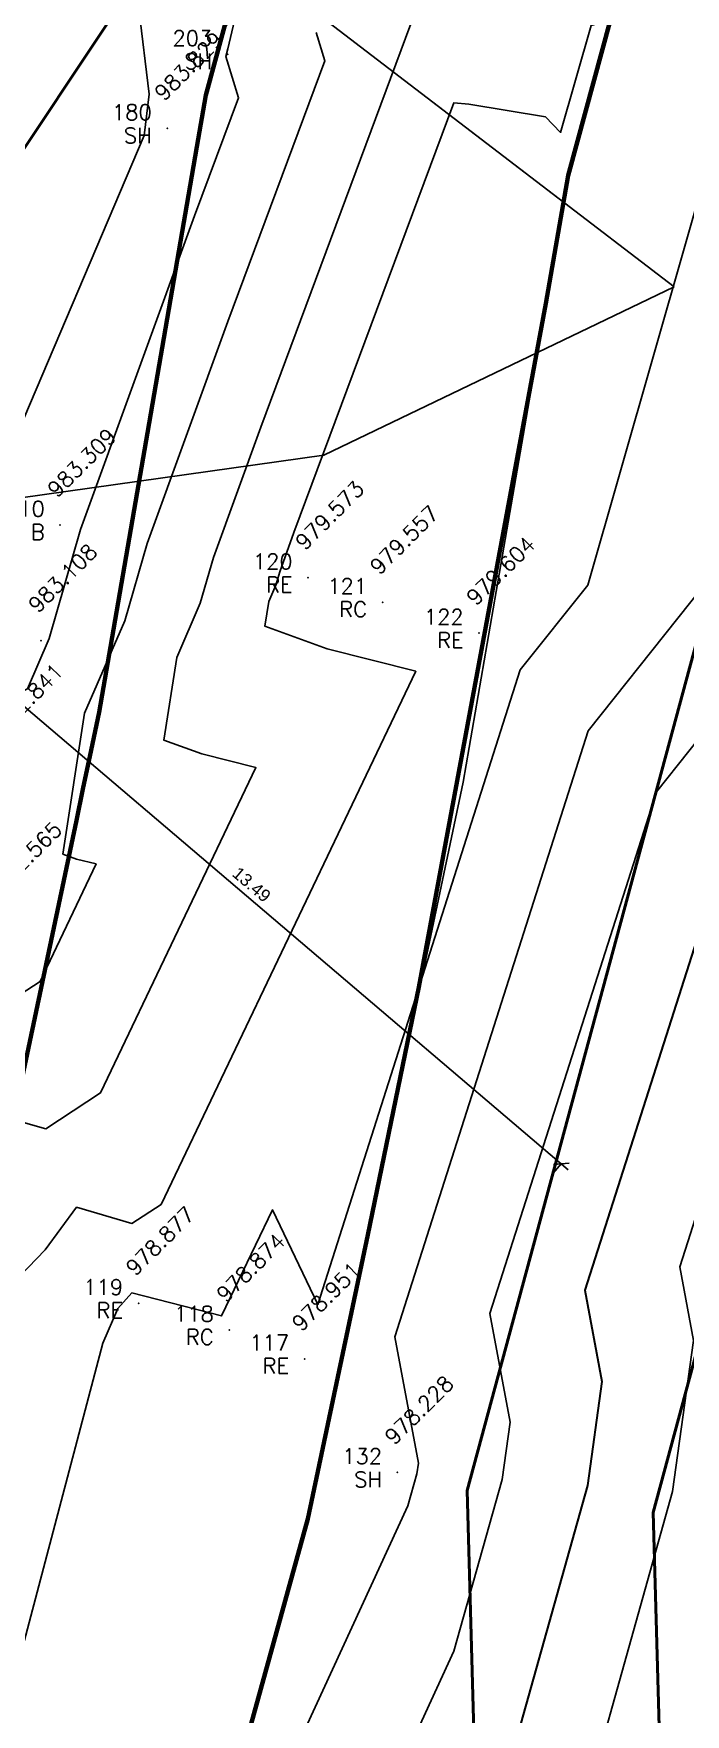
# Model space of a CAD drawing. Header units: metres. Extents: x 319894 to 3389272, y 120 to 6136017.
# Drawn here: x 320826.28 to 320836.83, y 3067846.36 to 3067873.56 of the extents above; entities that cross this region are included whole.
import ezdxf
from ezdxf.enums import TextEntityAlignment as Align

# ---------------------------------------------------------------- set-up
doc = ezdxf.new("R2010")
doc.units = ezdxf.units.M
doc.header["$MEASUREMENT"] = 0
doc.layers.get('Defpoints').update_dxf_attribs({"color": 254})
doc.layers.add('a_MUEBLE', color=255, linetype='Continuous', lineweight=5)
for name, color, linetype in [('B', 7, 'Continuous'), ('Contour', 254, 'Continuous'), ('Index_Contour', 8, 'Continuous'), ('Points', 7, 'Continuous'), ('Points-ELV', 6, 'Continuous'), ('Points-NUM', 4, 'Continuous'), ('Points-TXT', 3, 'Continuous'), ('RC', 7, 'Continuous'), ('RE', 7, 'Continuous'), ('S-DIM', 7, 'Continuous'), ('SH', 7, 'Continuous')]:
    doc.layers.add(name, color=color, linetype=linetype)
doc.styles.add('romans', font='romans.shx')
doc.styles.get("Standard").update_dxf_attribs({"font": 'arial.ttf'})
doc.dimstyles.get("Standard").update_dxf_attribs({"dimtxt": 0.2, "dimasz": 0.18, "dimexe": 0.2, "dimexo": 0.2, "dimgap": 0.09, "dimtad": 1, "dimzin": 0, "dimdsep": 46, "dimtxsty": 'Standard', "dimblk": 'OBLIQUE', "dimcen": 0.09, "dimdle": 0.15, "dimclrt": 7, "dimadec": 0, "dimazin": 0, "dimtfac": 1, "dimtofl": 0, "dimtmove": 0, "dimatfit": 3, "dimfxl": 0.3, "dimfxlon": 1, "dimtfillclr": 2, "dimtolj": 1, "dimtzin": 0, "dimarcsym": 0})

# ---------------------------------------------------------------- blocks, each defined once
blk = doc.blocks.new('_Oblique')
at = {"color": 0, "linetype": 'ByBlock', "lineweight": -2}
blk.add_line((-0.5, -0.5), (0.5, 0.5), dxfattribs=at)
blk = doc.blocks.new('*D649')
at = {"layer": 'Defpoints', "color": 0, "transparency": 16777216}
for p in [(320824.546, 3067864.018), (320834.823, 3067855.273), (320834.823, 3067855.273)]:
    blk.add_point(p, dxfattribs=at)
at = {"layer": 'S-DIM', "color": 0, "lineweight": -2, "transparency": 16777216}
for p, q in [((320824.546, 3067864.018), (320824.416, 3067863.865)), ((320824.431, 3067864.115), (320834.937, 3067855.175)), ((320834.823, 3067855.273), (320834.693, 3067855.12))]:
    blk.add_line(p, q, dxfattribs=at)
at = {"layer": 'S-DIM', "color": 0, "lineweight": -2, "transparency": 16777216, "xscale": 0.18, "yscale": 0.18, "zscale": 0.18}
for p, rotation in [((320824.546, 3067864.018), 139.605252213092), ((320834.823, 3067855.273), 319.6052522130921)]:
    blk.add_blockref('_Oblique', p, dxfattribs=dict(at, rotation=rotation))
at = {"layer": 'S-DIM', "color": 7, "transparency": 16777216, "insert": (320829.809, 3067859.791), "char_height": 0.2, "attachment_point": 5, "rotation": 319.6053}
blk.add_mtext('\\A1;13.49', dxfattribs=at)
blk = doc.blocks.new('POINTS')
at = {"layer": 'Points'}
blk.add_line((0, 0), (0, 0), dxfattribs=at)
blk.add_point((0, 0), dxfattribs=at)
at = {"layer": 'Points-ELV', "style": 'romans'}
blk.add_attdef('ELEV', text='', height=1, rotation=45, dxfattribs=at).set_placement((0, 0), align=Align.BOTTOM_LEFT)
at = {"layer": 'Points-NUM', "style": 'romans'}
blk.add_attdef('PTNUM', text='', height=1, dxfattribs=at).set_placement((0, 0), align=Align.BOTTOM_RIGHT)
at = {"layer": 'Points-TXT', "style": 'romans'}
blk.add_attdef('DESC', text='', height=1, dxfattribs=at).set_placement((0, 0), align=Align.BOTTOM_RIGHT)

msp = doc.modelspace()

# ---------------------------------------------------------------- linework, layer by layer
at = {"color": 7}
for p, q in [((320832.271, 3067884.348, 1969.362), (320829.069, 3067872.567, 1969.362)), ((320834.933, 3067871.266, 987.586), (320837.883, 3067882.119, 987.586)), ((320829.069, 3067872.567, 1969.362), (320827.341, 3067862.58, 1969.362)), ((320834.933, 3067871.266, 987.586), (320833.235, 3067861.449, 987.586)), ((320833.235, 3067861.449, 1969.362), (320830.721, 3067849.528, 1969.362)), ((320833.235, 3067861.449, 987.586), (320830.721, 3067849.528, 987.586)), ((320830.721, 3067849.528, 1969.362), (320828.348, 3067840.959, 1969.362)), ((320830.721, 3067849.528, 987.586), (320828.348, 3067840.959, 987.586)), ((320828.348, 3067840.959, 987.586), (320830.721, 3067849.528, 987.586))]:
    msp.add_line(p, q, dxfattribs=at)
at = {"color": 1}
for p, q in [((320826.303, 3067877.386, 987.586), (320836.652, 3067869.461, 987.586)), ((320829.677, 3067874.802, 987.586), (320834.859, 3067870.834, 987.586)), ((320836.652, 3067869.461, 987.586), (320830.977, 3067866.741, 987.586)), ((320830.977, 3067866.741, 987.586), (320827.988, 3067866.319, 987.586))]:
    msp.add_line(p, q, dxfattribs=at)
msp.add_line((320830.721, 3067849.528, 987.586), (320833.235, 3067861.449, 987.586))
at = {"color": 1, "elevation": 987.586}
msp.add_lwpolyline([(320777.917, 3067902.345), (320765.452, 3067887.9), (320765.742, 3067881.201), (320760.327, 3067874.569), (320762.69, 3067869.453), (320761.66, 3067864.603), (320762.922, 3067848.287), (320767.166, 3067836.153), (320773.116, 3067821.854), (320781.932, 3067817.905), (320791.95, 3067819.881), (320794.953, 3067820.178), (320802.116, 3067822.366), (320808.503, 3067825.368), (320811.983, 3067828.431), (320818.784, 3067836.424), (320822.771, 3067843.302), (320824.889, 3067850.949), (320827.341, 3067862.58), (320827.988, 3067866.319), (320820.168, 3067865.216), (320817.346, 3067874.838), (320805.657, 3067881.713), (320787.148, 3067898.206)], dxfattribs=at)
at = {"color": 3, "lineweight": 50, "elevation": 987.586}
for points in [[(320837.25, 3067889.726), (320835.355, 3067889.282), (320835.039, 3067885.094), (320825.469, 3067870.719), (320817.143, 3067871.477), (320803.882, 3067879.277), (320785.149, 3067895.968), (320780.584, 3067900.057), (320779.641, 3067899.75), (320768.501, 3067886.841), (320768.788, 3067880.189), (320763.837, 3067874.124), (320765.831, 3067869.806), (320764.684, 3067864.403), (320765.883, 3067848.908), (320769.969, 3067837.226), (320775.428, 3067824.106), (320785.613, 3067819.544), (320789.671, 3067818.229), (320792.157, 3067816.722), (320806.05, 3067816.504), (320828.576, 3067815.452), (320834.88, 3067817.901), (320839.51, 3067818.752)], [(320842.923, 3067832.273), (320833.592, 3067839.463), (320833.3, 3067849.988), (320839.388, 3067872.492)], [(320846.313, 3067833.447), (320836.551, 3067840.97), (320836.311, 3067849.63), (320842.321, 3067871.847)]]:
    msp.add_lwpolyline(points, dxfattribs=at)
at = {"color": 2, "lineweight": 158}
for points in [[(320781.932, 3067817.905), (320791.95, 3067819.881), (320794.953, 3067820.178), (320802.116, 3067822.366), (320808.503, 3067825.368), (320811.983, 3067828.431), (320818.784, 3067836.424), (320822.771, 3067843.302), (320824.889, 3067850.949), (320826.115, 3067856.765), (320826.972, 3067860.826), (320827.078, 3067861.333), (320827.212, 3067861.967), (320827.341, 3067862.58), (320827.573, 3067863.916), (320827.881, 3067865.699), (320828.15, 3067867.255), (320828.924, 3067871.727), (320829.069, 3067872.567), (320831.126, 3067880.134), (320831.582, 3067881.814), (320832.164, 3067883.954), (320832.271, 3067884.348), (320835.666, 3067890.418)], [(320837.243, 3067879.764), (320834.933, 3067871.266), (320834.575, 3067869.196), (320832.519, 3067858.13), (320831.691, 3067854.125), (320830.721, 3067849.528), (320828.348, 3067840.959), (320823.734, 3067832.999), (320816.272, 3067824.213), (320811.827, 3067820.3), (320804.279, 3067816.753), (320796.136, 3067814.266), (320787.275, 3067813.39), (320779.784, 3067813.573), (320775.028, 3067814.607), (320767.738, 3067818.878), (320762.038, 3067825.343), (320758.353, 3067835.442), (320755.151, 3067841.994)]]:
    msp.add_lwpolyline(points, dxfattribs=at)
at = {"color": 1, "lineweight": 30, "elevation": 987.586}
msp.add_lwpolyline([(320846.313, 3067833.447), (320836.551, 3067840.97), (320836.311, 3067849.63), (320842.321, 3067871.847)], dxfattribs=at)
at = {"color": 5, "lineweight": 30}
msp.add_lwpolyline([(320837.467, 3067860.306), (320835.207, 3067853.227), (320835.48, 3067851.751), (320835.245, 3067850.066), (320833.832, 3067845.026)], dxfattribs=at)
msp.add_lwpolyline([(320837.467, 3067860.306), (320835.207, 3067853.227), (320835.48, 3067851.751), (320835.245, 3067850.066), (320833.832, 3067845.026)], dxfattribs=at)
at = {"layer": 'a_MUEBLE', "lineweight": 40, "elevation": 968}
msp.add_lwpolyline([(320781.932, 3067817.905), (320791.95, 3067819.881), (320794.953, 3067820.178), (320802.116, 3067822.366), (320808.503, 3067825.368), (320811.983, 3067828.431), (320818.784, 3067836.424), (320822.771, 3067843.302), (320824.889, 3067850.949), (320826.115, 3067856.765), (320826.972, 3067860.826), (320827.078, 3067861.333), (320827.212, 3067861.967), (320827.341, 3067862.58), (320827.573, 3067863.916), (320827.881, 3067865.699), (320828.15, 3067867.255), (320828.924, 3067871.727), (320829.069, 3067872.567), (320831.126, 3067880.134), (320831.582, 3067881.814), (320832.164, 3067883.954), (320832.271, 3067884.348), (320835.666, 3067890.418)], dxfattribs=at)
at = {"layer": 'Contour'}
for points in [[(320820.904, 3067846.169), (320822.851, 3067848.511), (320823.975, 3067851.102), (320824.171, 3067851.616), (320824.813, 3067854.336), (320825.12, 3067854.654), (320826.079, 3067855.954), (320826.475, 3067855.839), (320827.363, 3067856.419), (320829.879, 3067861.683), (320829.003, 3067861.905), (320828.389, 3067862.127), (320828.596, 3067863.468), (320828.978, 3067864.346), (320829.19, 3067865.082), (320829.958, 3067867.194), (320832.388, 3067873.722), (320832.322, 3067873.937), (320831.168, 3067874.171), (320831.339, 3067874.9), (320831.766, 3067876.057), (320833.095, 3067875.726), (320834.272, 3067875.405), (320839.124, 3067876.951)], [(320815.399, 3067849.146), (320816.583, 3067851.327), (320817.37, 3067852.046), (320818.404, 3067853.451), (320818.62, 3067854.482), (320819.454, 3067856.639), (320819.873, 3067858.358), (320820.512, 3067858.639), (320821.01, 3067858.962), (320823.156, 3067860.602), (320824.286, 3067861.72), (320825.074, 3067862.382), (320826.178, 3067862.958), (320826.532, 3067863.771), (320827.041, 3067865.538), (320828.887, 3067870.61), (320829.599, 3067872.523), (320829.393, 3067873.191), (320829.423, 3067873.315), (320829.935, 3067875.501)], [(320809.455, 3067849.453), (320812.039, 3067851.732), (320815.579, 3067851.471), (320815.939, 3067851.415), (320816.07, 3067851.655), (320817.909, 3067853.335), (320818.022, 3067853.487), (320818.586, 3067856.176), (320818.702, 3067856.477), (320818.786, 3067856.823), (320819.545, 3067859.333), (320820.444, 3067860.997), (320820.759, 3067861.553), (320821.717, 3067862.636), (320822.614, 3067864.235), (320823.327, 3067866.733), (320823.404, 3067867.131), (320823.498, 3067867.364), (320823.573, 3067867.513), (320826.03, 3067867.115), (320828.067, 3067871.912), (320828.15, 3067872.58), (320827.981, 3067873.963)], [(320815.91, 3067846.407), (320819.131, 3067847.887), (320819.384, 3067848.239), (320819.867, 3067852.003), (320820.3, 3067852.846), (320820.702, 3067853.906), (320822.148, 3067855.798), (320824.794, 3067856.196), (320825.125, 3067856.892), (320825.502, 3067857.648), (320826.383, 3067858.223), (320827.291, 3067860.124), (320826.975, 3067860.204), (320826.753, 3067860.284), (320827.105, 3067862.565), (320827.755, 3067864.059), (320828.116, 3067865.31), (320829.423, 3067868.902), (320830.993, 3067873.122), (320830.853, 3067873.577)], [(320837.371, 3067872.027), (320835.251, 3067864.638), (320834.158, 3067863.264), (320830.879, 3067852.996), (320830.145, 3067854.529), (320829.323, 3067852.81), (320827.868, 3067853.184), (320827.641, 3067852.932), (320827.4, 3067852.37), (320825.656, 3067845.782), (320824.652, 3067845.949), (320822.863, 3067844.05), (320822.079, 3067843.564), (320821.787, 3067843.245), (320821.067, 3067842.068), (320820.188, 3067840.432), (320820.027, 3067840.34), (320817.359, 3067837.528), (320816.653, 3067836.096), (320815.618, 3067836.409), (320814.215, 3067835.69)], [(320841.074, 3067867.214), (320836.364, 3067861.292), (320833.668, 3067852.85), (320833.995, 3067851.09), (320833.865, 3067850.161), (320833.086, 3067847.383), (320831.223, 3067843.336), (320831.106, 3067841.326), (320829.995, 3067839.865), (320829.091, 3067838.285), (320827.317, 3067836.262), (320824.92, 3067834.695), (320825.039, 3067833.808), (320823.835, 3067832.708), (320823.529, 3067833.319), (320820.571, 3067833.389), (320817.81, 3067828.542), (320817.772, 3067828.376), (320815.335, 3067830.539), (320814.999, 3067830.429), (320812.965, 3067829.585)], [(320838.163, 3067865.926), (320835.261, 3067862.278), (320832.13, 3067852.473), (320832.509, 3067850.429), (320832.485, 3067850.256), (320832.34, 3067849.74), (320829.62, 3067843.83), (320829.448, 3067840.895), (320829.153, 3067840.507), (320827.772, 3067838.096), (320827.672, 3067837.982), (320826.392, 3067837.145), (320825.901, 3067837.692), (320823.683, 3067838.308), (320821.927, 3067838.83), (320821.68, 3067838.559), (320821.245, 3067838.182), (320821.375, 3067836.8), (320821.818, 3067835.594), (320818.265, 3067835.678), (320817.72, 3067834.721), (320817.163, 3067832.279), (320816.018, 3067833.296)], [(320837.467, 3067860.306), (320835.207, 3067853.227), (320835.48, 3067851.751), (320835.245, 3067850.066), (320833.832, 3067845.026)]]:
    msp.add_lwpolyline(points, dxfattribs=at)
at = {"layer": 'Index_Contour'}
for points in [[(320840.856, 3067875.402), (320835.307, 3067873.693), (320834.811, 3067871.963), (320834.569, 3067872.214), (320833.324, 3067872.422), (320833.084, 3067872.443), (320830.494, 3067865.486), (320830.264, 3067864.854), (320830.201, 3067864.634), (320830.087, 3067864.371), (320830.025, 3067863.97), (320831.031, 3067863.605), (320832.467, 3067863.242), (320828.343, 3067854.615), (320827.872, 3067854.307), (320826.974, 3067854.569), (320826.467, 3067853.882), (320824.938, 3067852.301), (320823.365, 3067848.154), (320823.241, 3067847.866), (320823.024, 3067847.606), (320821.326, 3067844.617)], [(320834.578, 3067842.668), (320836.626, 3067849.971), (320836.966, 3067852.412), (320836.745, 3067853.604), (320838.57, 3067859.32)]]:
    msp.add_lwpolyline(points, dxfattribs=at)

# ---------------------------------------------------------------- block references
at = {"layer": 'B', "linetype": 'Continuous'}
ref = msp.add_blockref('POINTS', (320826.709, 3067865.609, 983.309), dxfattribs=at)
ref.add_attrib('PTNUM', '310', dxfattribs={"layer": 'Points-NUM', "height": 0.25, "style": 'romans'}).set_placement((320826.459, 3067865.671, 983.309), align=Align.BOTTOM_RIGHT)
ref.add_attrib('DESC', 'B', dxfattribs={"layer": 'Points-TXT', "height": 0.25, "style": 'romans'}).set_placement((320826.459, 3067865.296, 983.309), align=Align.BOTTOM_RIGHT)
ref.add_attrib('ELEV', '983.309', dxfattribs={"layer": 'Points-ELV', "height": 0.25, "rotation": 45, "style": 'romans'}).set_placement((320826.709, 3067865.984, 983.309), align=Align.BOTTOM_LEFT)
at = {"layer": 'RC', "linetype": 'Continuous'}
ref = msp.add_blockref('POINTS', (320831.929, 3067864.359, 979.557), dxfattribs=at)
ref.add_attrib('PTNUM', '121', dxfattribs={"layer": 'Points-NUM', "height": 0.25, "style": 'romans'}).set_placement((320831.679, 3067864.421, 979.557), align=Align.BOTTOM_RIGHT)
ref.add_attrib('DESC', 'RC', dxfattribs={"layer": 'Points-TXT', "height": 0.25, "style": 'romans'}).set_placement((320831.679, 3067864.046, 979.557), align=Align.BOTTOM_RIGHT)
ref.add_attrib('ELEV', '979.557', dxfattribs={"layer": 'Points-ELV', "height": 0.25, "rotation": 45, "style": 'romans'}).set_placement((320831.929, 3067864.734, 979.557), align=Align.BOTTOM_LEFT)
ref = msp.add_blockref('POINTS', (320829.446, 3067852.583, 978.874), dxfattribs=at)
ref.add_attrib('PTNUM', '118', dxfattribs={"layer": 'Points-NUM', "height": 0.25, "style": 'romans'}).set_placement((320829.196, 3067852.645, 978.874), align=Align.BOTTOM_RIGHT)
ref.add_attrib('DESC', 'RC', dxfattribs={"layer": 'Points-TXT', "height": 0.25, "style": 'romans'}).set_placement((320829.196, 3067852.27, 978.874), align=Align.BOTTOM_RIGHT)
ref.add_attrib('ELEV', '978.874', dxfattribs={"layer": 'Points-ELV', "height": 0.25, "rotation": 45, "style": 'romans'}).set_placement((320829.446, 3067852.958, 978.874), align=Align.BOTTOM_LEFT)
at = {"layer": 'RE', "linetype": 'Continuous'}
ref = msp.add_blockref('POINTS', (320830.723, 3067864.757, 979.573), dxfattribs=at)
ref.add_attrib('PTNUM', '120', dxfattribs={"layer": 'Points-NUM', "height": 0.25, "style": 'romans'}).set_placement((320830.473, 3067864.819, 979.573), align=Align.BOTTOM_RIGHT)
ref.add_attrib('DESC', 'RE', dxfattribs={"layer": 'Points-TXT', "height": 0.25, "style": 'romans'}).set_placement((320830.473, 3067864.444, 979.573), align=Align.BOTTOM_RIGHT)
ref.add_attrib('ELEV', '979.573', dxfattribs={"layer": 'Points-ELV', "height": 0.25, "rotation": 45, "style": 'romans'}).set_placement((320830.723, 3067865.132, 979.573), align=Align.BOTTOM_LEFT)
ref = msp.add_blockref('POINTS', (320833.492, 3067863.86, 979.604), dxfattribs=at)
ref.add_attrib('PTNUM', '122', dxfattribs={"layer": 'Points-NUM', "height": 0.25, "style": 'romans'}).set_placement((320833.242, 3067863.922, 979.604), align=Align.BOTTOM_RIGHT)
ref.add_attrib('DESC', 'RE', dxfattribs={"layer": 'Points-TXT', "height": 0.25, "style": 'romans'}).set_placement((320833.242, 3067863.547, 979.604), align=Align.BOTTOM_RIGHT)
ref.add_attrib('ELEV', '979.604', dxfattribs={"layer": 'Points-ELV', "height": 0.25, "rotation": 45, "style": 'romans'}).set_placement((320833.492, 3067864.235, 979.604), align=Align.BOTTOM_LEFT)
ref = msp.add_blockref('POINTS', (320827.978, 3067853.014, 978.877), dxfattribs=at)
ref.add_attrib('PTNUM', '119', dxfattribs={"layer": 'Points-NUM', "height": 0.25, "style": 'romans'}).set_placement((320827.728, 3067853.076, 978.877), align=Align.BOTTOM_RIGHT)
ref.add_attrib('DESC', 'RE', dxfattribs={"layer": 'Points-TXT', "height": 0.25, "style": 'romans'}).set_placement((320827.728, 3067852.701, 978.877), align=Align.BOTTOM_RIGHT)
ref.add_attrib('ELEV', '978.877', dxfattribs={"layer": 'Points-ELV', "height": 0.25, "rotation": 45, "style": 'romans'}).set_placement((320827.978, 3067853.389, 978.877), align=Align.BOTTOM_LEFT)
ref = msp.add_blockref('POINTS', (320830.667, 3067852.115, 978.951), dxfattribs=at)
ref.add_attrib('PTNUM', '117', dxfattribs={"layer": 'Points-NUM', "height": 0.25, "style": 'romans'}).set_placement((320830.417, 3067852.177, 978.951), align=Align.BOTTOM_RIGHT)
ref.add_attrib('DESC', 'RE', dxfattribs={"layer": 'Points-TXT', "height": 0.25, "style": 'romans'}).set_placement((320830.417, 3067851.802, 978.951), align=Align.BOTTOM_RIGHT)
ref.add_attrib('ELEV', '978.951', dxfattribs={"layer": 'Points-ELV', "height": 0.25, "rotation": 45, "style": 'romans'}).set_placement((320830.667, 3067852.49, 978.951), align=Align.BOTTOM_LEFT)
at = {"layer": 'SH', "linetype": 'Continuous'}
ref = msp.add_blockref('POINTS', (320829.421, 3067873.226, 982.975), dxfattribs=at)
ref.add_attrib('PTNUM', '203', dxfattribs={"layer": 'Points-NUM', "height": 0.25, "style": 'romans'}).set_placement((320829.171, 3067873.288, 982.975), align=Align.BOTTOM_RIGHT)
ref.add_attrib('DESC', 'SH', dxfattribs={"layer": 'Points-TXT', "height": 0.25, "style": 'romans'}).set_placement((320829.171, 3067872.913, 982.975), align=Align.BOTTOM_RIGHT)
ref.add_attrib('ELEV', '982.975', dxfattribs={"layer": 'Points-ELV', "height": 0.25, "rotation": 45, "style": 'romans'}).set_placement((320829.421, 3067873.601, 982.975), align=Align.BOTTOM_LEFT)
ref = msp.add_blockref('POINTS', (320828.442, 3067872.026, 983.829), dxfattribs=at)
ref.add_attrib('PTNUM', '180', dxfattribs={"layer": 'Points-NUM', "height": 0.25, "style": 'romans'}).set_placement((320828.192, 3067872.088, 983.829), align=Align.BOTTOM_RIGHT)
ref.add_attrib('DESC', 'SH', dxfattribs={"layer": 'Points-TXT', "height": 0.25, "style": 'romans'}).set_placement((320828.192, 3067871.713, 983.829), align=Align.BOTTOM_RIGHT)
ref.add_attrib('ELEV', '983.829', dxfattribs={"layer": 'Points-ELV', "height": 0.25, "rotation": 45, "style": 'romans'}).set_placement((320828.442, 3067872.401, 983.829), align=Align.BOTTOM_LEFT)
ref = msp.add_blockref('POINTS', (320826.4, 3067863.74, 983.108), dxfattribs=at)
ref.add_attrib('PTNUM', '181', dxfattribs={"layer": 'Points-NUM', "height": 0.25, "style": 'romans'}).set_placement((320826.15, 3067863.802, 983.108), align=Align.BOTTOM_RIGHT)
ref.add_attrib('DESC', 'SH', dxfattribs={"layer": 'Points-TXT', "height": 0.25, "style": 'romans'}).set_placement((320826.15, 3067863.427, 983.108), align=Align.BOTTOM_RIGHT)
ref.add_attrib('ELEV', '983.108', dxfattribs={"layer": 'Points-ELV', "height": 0.25, "rotation": 45, "style": 'romans'}).set_placement((320826.4, 3067864.115, 983.108), align=Align.BOTTOM_LEFT)
ref = msp.add_blockref('POINTS', (320825.851, 3067861.806, 982.841), dxfattribs=at)
ref.add_attrib('PTNUM', '182', dxfattribs={"layer": 'Points-NUM', "height": 0.25, "style": 'romans'}).set_placement((320825.601, 3067861.868, 982.841), align=Align.BOTTOM_RIGHT)
ref.add_attrib('DESC', 'SH', dxfattribs={"layer": 'Points-TXT', "height": 0.25, "style": 'romans'}).set_placement((320825.601, 3067861.493, 982.841), align=Align.BOTTOM_RIGHT)
ref.add_attrib('ELEV', '982.841', dxfattribs={"layer": 'Points-ELV', "height": 0.25, "rotation": 45, "style": 'romans'}).set_placement((320825.851, 3067862.181, 982.841), align=Align.BOTTOM_LEFT)
ref = msp.add_blockref('POINTS', (320825.829, 3067859.243, 982.565), dxfattribs=at)
ref.add_attrib('PTNUM', '183', dxfattribs={"layer": 'Points-NUM', "height": 0.25, "style": 'romans'}).set_placement((320825.579, 3067859.305, 982.565), align=Align.BOTTOM_RIGHT)
ref.add_attrib('DESC', 'SH', dxfattribs={"layer": 'Points-TXT', "height": 0.25, "style": 'romans'}).set_placement((320825.579, 3067858.93, 982.565), align=Align.BOTTOM_RIGHT)
ref.add_attrib('ELEV', '982.565', dxfattribs={"layer": 'Points-ELV', "height": 0.25, "rotation": 45, "style": 'romans'}).set_placement((320825.829, 3067859.618, 982.565), align=Align.BOTTOM_LEFT)
ref = msp.add_blockref('POINTS', (320832.17, 3067850.278, 978.228), dxfattribs=at)
ref.add_attrib('PTNUM', '132', dxfattribs={"layer": 'Points-NUM', "height": 0.25, "style": 'romans'}).set_placement((320831.92, 3067850.34, 978.228), align=Align.BOTTOM_RIGHT)
ref.add_attrib('DESC', 'SH', dxfattribs={"layer": 'Points-TXT', "height": 0.25, "style": 'romans'}).set_placement((320831.92, 3067849.965, 978.228), align=Align.BOTTOM_RIGHT)
ref.add_attrib('ELEV', '978.228', dxfattribs={"layer": 'Points-ELV', "height": 0.25, "rotation": 45, "style": 'romans'}).set_placement((320832.17, 3067850.653, 978.228), align=Align.BOTTOM_LEFT)

# ---------------------------------------------------------------- dimensions: what is measured, and where the dimension line sits
at = {"layer": 'S-DIM', "color": 1}
dim = msp.add_aligned_dim(p1=(320824.546, 3067864.018), p2=(320834.823, 3067855.273), distance=0, dimstyle='Standard', dxfattribs=at)
dim.commit()
dim.dimension.update_dxf_attribs({"geometry": '*D649', "text_midpoint": (320829.809, 3067859.791)})

doc.saveas('drawing.dxf')
